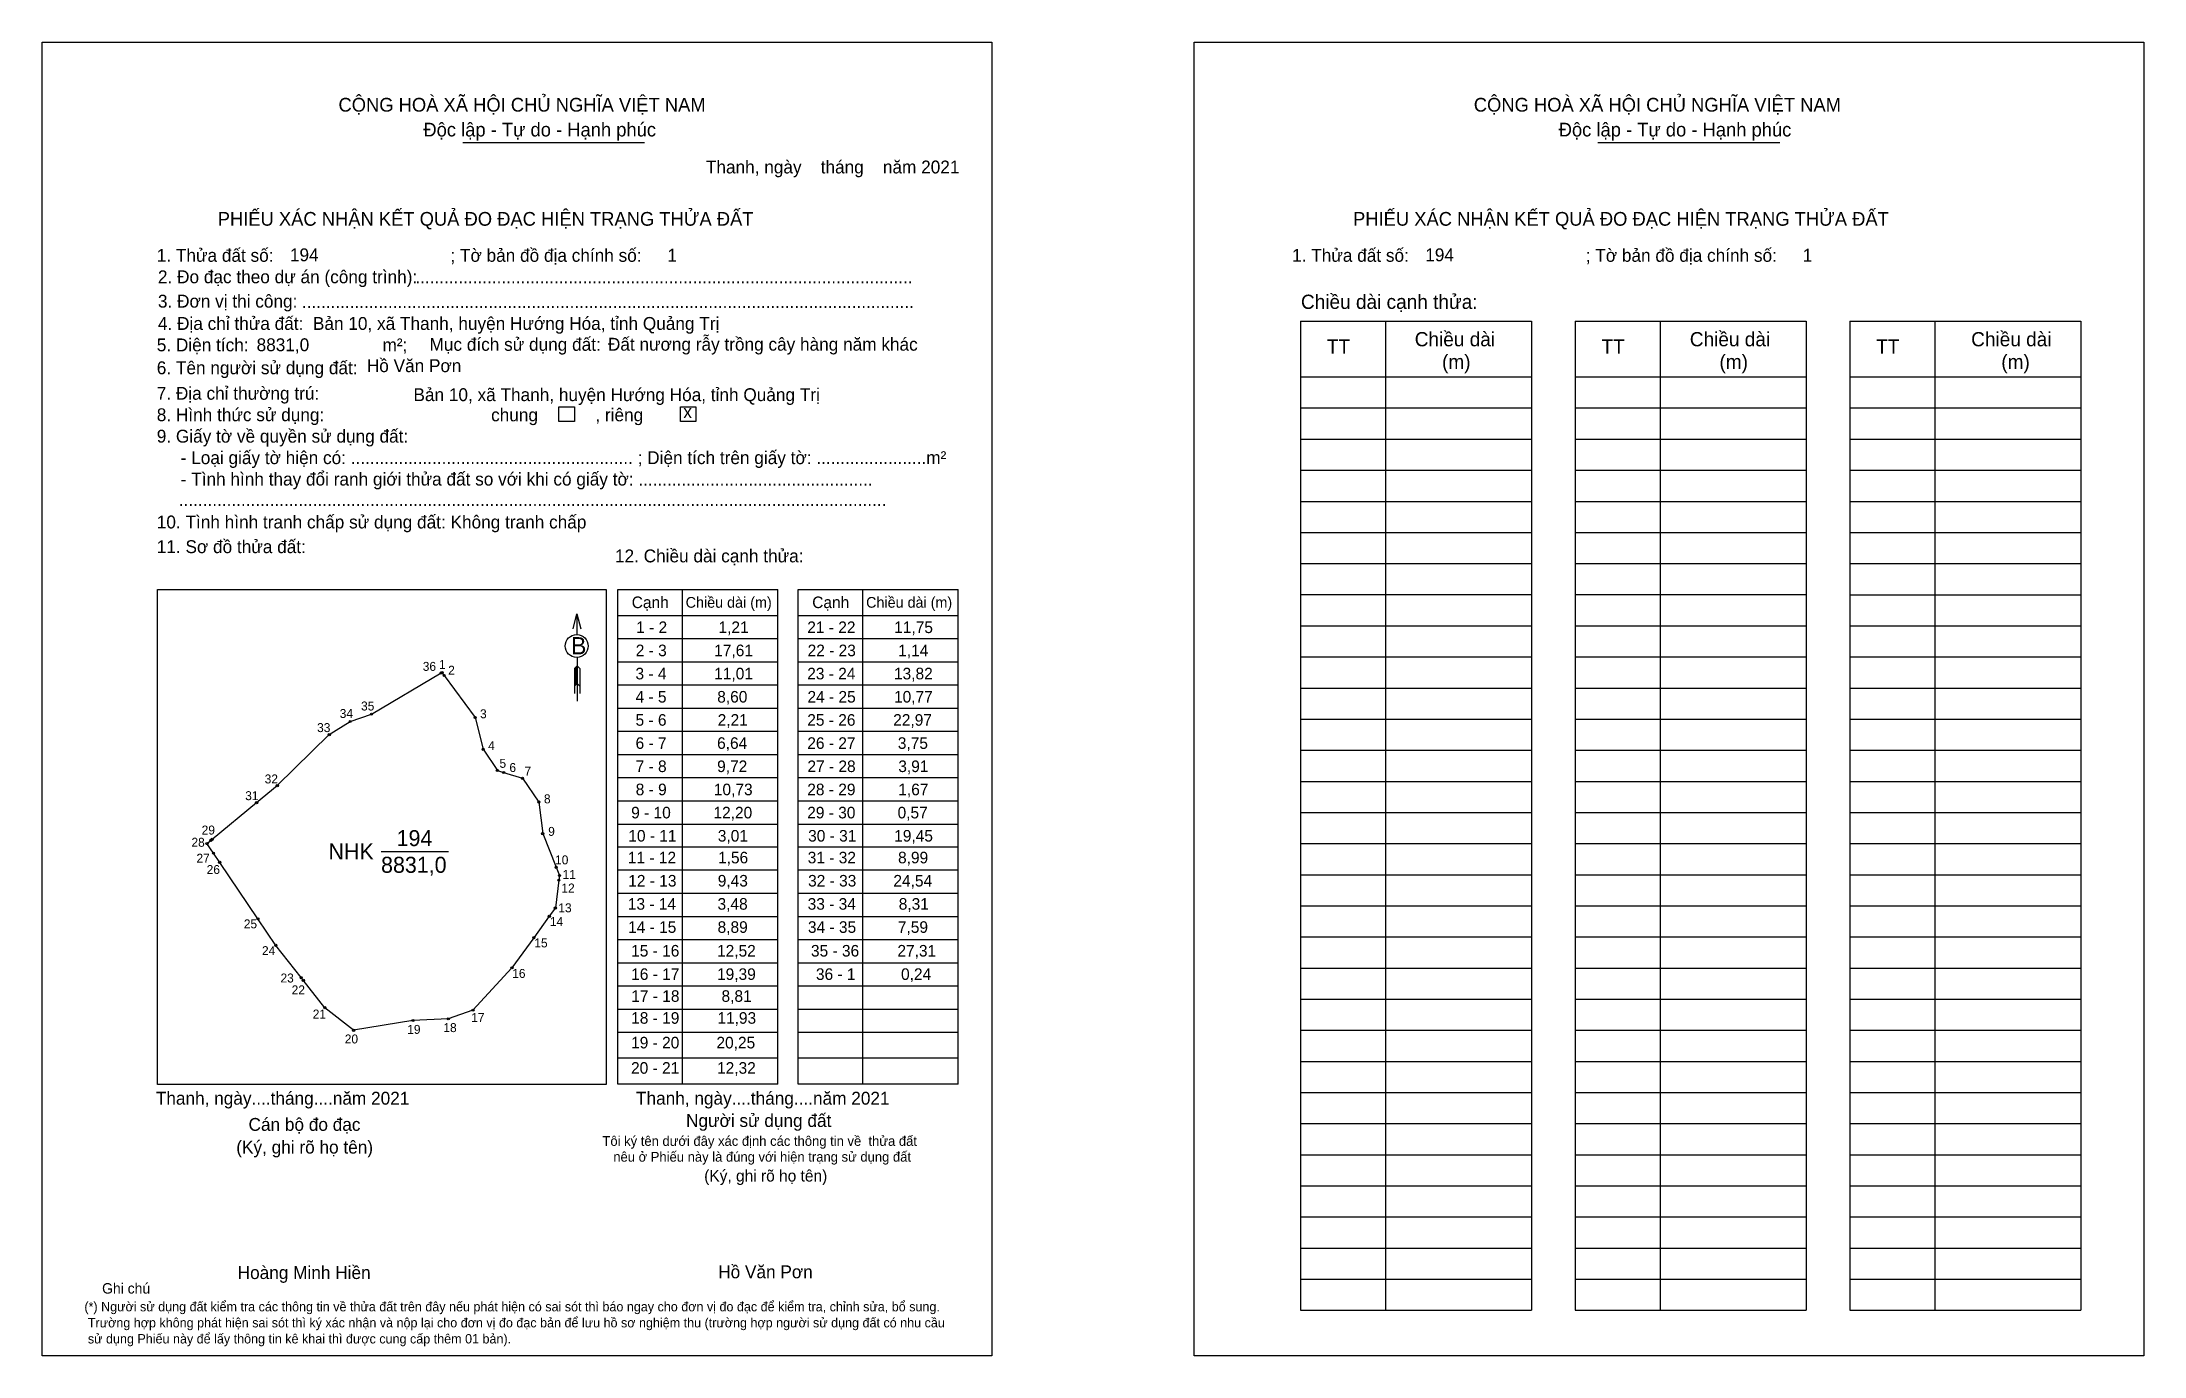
# Model space of a CAD drawing. Extents: x 546149 to 546857, y 1825594 to 1826036.
import ezdxf

# ---------------------------------------------------------------- set-up
doc = ezdxf.new("R2010")
doc.units = 0
for name, color, linetype in [('CanhThua', 7, 'Continuous'), ('kqddKhungInTrang1', 7, 'Continuous'), ('kqddKhungInTrang2', 7, 'Continuous'), ('kqddNoiDung', 7, 'Continuous'), ('kqddTemplate', 7, 'Continuous'), ('MocDinhThua', 7, 'Continuous'), ('NhanDiaChinhThua', 7, 'Continuous'), ('SoHieuDinhThua', 7, 'Continuous')]:
    doc.layers.add(name, color=color, linetype=linetype)

msp = doc.modelspace()

# ---------------------------------------------------------------- linework, layer by layer
at = {"layer": 'CanhThua'}
for p, q in [((546260.1, 1825810.15), (546283.62, 1825824.01)), ((546283.62, 1825824.01), (546283.83, 1825824.14)), ((546283.83, 1825824.14), (546284.56, 1825823.16)), ((546284.56, 1825823.16), (546295.02, 1825808.99)), ((546252.93, 1825807.65), (546260.1, 1825810.15)), ((546295.02, 1825808.99), (546297.7, 1825798.31)), ((546228.35, 1825786.08), (546245.88, 1825803.25)), ((546245.88, 1825803.25), (546252.93, 1825807.65)), ((546297.7, 1825798.31), (546302.49, 1825791.17)), ((546302.49, 1825791.17), (546304.6, 1825790.52)), ((546304.6, 1825790.52), (546310.94, 1825788.55)), ((546310.94, 1825788.55), (546316.45, 1825780.55)), ((546206.4, 1825767.99), (546221.41, 1825780.36)), ((546221.41, 1825780.36), (546228.35, 1825786.08)), ((546316.45, 1825780.55), (546317.78, 1825769.91)), ((546204.67, 1825766.56), (546205.96, 1825767.63)), ((546206.86, 1825763.32), (546204.67, 1825766.56)), ((546205.96, 1825767.63), (546206.4, 1825767.99)), ((546317.78, 1825769.91), (546322.31, 1825758.57)), ((546208.96, 1825760.22), (546206.86, 1825763.32)), ((546221.83, 1825741.2), (546208.96, 1825760.22)), ((546323.23, 1825754.23), (546322.03, 1825744.88)), ((546322.31, 1825758.57), (546323.43, 1825755.78)), ((546323.43, 1825755.78), (546323.23, 1825754.23)), ((546322.03, 1825744.88), (546319.99, 1825742.06)), ((546227.87, 1825732.28), (546221.83, 1825741.2)), ((546319.99, 1825742.06), (546314.77, 1825734.86)), ((546236.41, 1825721.41), (546227.87, 1825732.28)), ((546314.77, 1825734.86), (546307.41, 1825724.73)), ((546307.41, 1825724.73), (546294.27, 1825710.48)), ((546237.11, 1825720.52), (546236.41, 1825721.41)), ((546244.38, 1825711.28), (546237.11, 1825720.52)), ((546254.07, 1825703.67), (546244.38, 1825711.28)), ((546294.27, 1825710.48), (546285.97, 1825707.53)), ((546274.06, 1825706.97), (546254.07, 1825703.67)), ((546285.97, 1825707.53), (546274.06, 1825706.97))]:
    msp.add_line(p, q, dxfattribs=at)
at = {"layer": 'kqddKhungInTrang1'}
msp.add_lwpolyline([(546149.11, 1826036.5), (546469.03, 1826036.5), (546469.03, 1825594), (546149.11, 1825594)], close=True, dxfattribs=at)
at = {"layer": 'kqddKhungInTrang2'}
msp.add_lwpolyline([(546537.28, 1826036.5), (546857.2, 1826036.5), (546857.2, 1825594), (546537.28, 1825594)], close=True, dxfattribs=at)
at = {"layer": 'kqddTemplate'}
for p, q in [((546290.81, 1826002.63), (546352.08, 1826002.63)), ((546673.28, 1826002.63), (546734.55, 1826002.63)), ((546573.09, 1825942.49), (546650.88, 1825942.49)), ((546573.09, 1825942.49), (546573.09, 1825609.37)), ((546601.72, 1825942.49), (546601.72, 1825609.37)), ((546650.88, 1825942.49), (546650.88, 1825609.37)), ((546665.62, 1825942.49), (546665.62, 1825609.37)), ((546665.62, 1825942.49), (546743.41, 1825942.49)), ((546694.25, 1825942.49), (546694.25, 1825609.37)), ((546743.41, 1825942.49), (546743.41, 1825609.37)), ((546758.15, 1825942.49), (546758.15, 1825609.37)), ((546758.15, 1825942.49), (546835.94, 1825942.48)), ((546786.78, 1825942.49), (546786.78, 1825609.37)), ((546835.94, 1825942.48), (546835.94, 1825609.37)), ((546573.09, 1825923.74), (546650.88, 1825923.74)), ((546665.62, 1825923.74), (546743.41, 1825923.74)), ((546758.15, 1825923.74), (546835.94, 1825923.74)), ((546573.09, 1825913.26), (546650.88, 1825913.26)), ((546665.62, 1825913.26), (546743.41, 1825913.26)), ((546758.15, 1825913.26), (546835.94, 1825913.26)), ((546573.09, 1825902.78), (546650.88, 1825902.78)), ((546665.62, 1825902.78), (546743.41, 1825902.78)), ((546758.15, 1825902.78), (546835.94, 1825902.78)), ((546573.09, 1825892.3), (546650.88, 1825892.3)), ((546665.62, 1825892.3), (546743.41, 1825892.3)), ((546758.15, 1825892.3), (546835.94, 1825892.3)), ((546573.09, 1825881.82), (546650.88, 1825881.82)), ((546665.62, 1825881.82), (546743.41, 1825881.82)), ((546758.15, 1825881.82), (546835.94, 1825881.82)), ((546573.09, 1825871.34), (546650.88, 1825871.34)), ((546665.62, 1825871.34), (546743.41, 1825871.34)), ((546758.15, 1825871.34), (546835.94, 1825871.34)), ((546573.09, 1825860.87), (546650.88, 1825860.87)), ((546665.62, 1825860.86), (546743.41, 1825860.86)), ((546758.15, 1825860.86), (546835.94, 1825860.86)), ((546343.03, 1825852.1), (546396.93, 1825852.1)), ((546343.03, 1825685.58), (546343.03, 1825852.1)), ((546364.71, 1825852.1), (546364.71, 1825685.58)), ((546396.93, 1825685.58), (546396.93, 1825852.1)), ((546403.83, 1825852.1), (546457.73, 1825852.1)), ((546403.83, 1825685.58), (546403.83, 1825852.1)), ((546425.51, 1825852.1), (546425.51, 1825685.58)), ((546457.73, 1825685.58), (546457.73, 1825852.1)), ((546329.3, 1825843.91), (546329.32, 1825836.93)), ((546573.09, 1825850.39), (546650.88, 1825850.39)), ((546665.62, 1825850.39), (546743.41, 1825850.39)), ((546758.15, 1825850.38), (546835.94, 1825850.38)), ((546343.03, 1825843.38), (546396.93, 1825843.38)), ((546403.83, 1825843.38), (546457.73, 1825843.38)), ((546573.09, 1825839.91), (546650.88, 1825839.91)), ((546665.62, 1825839.91), (546743.41, 1825839.91)), ((546758.15, 1825839.91), (546835.94, 1825839.91)), ((546343.03, 1825835.58), (546396.93, 1825835.58)), ((546403.83, 1825835.58), (546457.73, 1825835.58)), ((546329.33, 1825826.43), (546328.44, 1825825.57)), ((546329.33, 1825826.03), (546328.44, 1825825.17)), ((546329.33, 1825825.63), (546328.44, 1825824.77)), ((546328.44, 1825825.57), (546328.44, 1825817.14)), ((546329.34, 1825825.23), (546328.44, 1825824.37)), ((546329.34, 1825824.83), (546328.44, 1825823.97)), ((546329.34, 1825824.43), (546328.44, 1825823.57)), ((546329.34, 1825824.03), (546328.44, 1825823.17)), ((546329.34, 1825823.64), (546328.44, 1825822.77)), ((546329.34, 1825823.24), (546328.44, 1825822.38)), ((546329.34, 1825822.84), (546328.44, 1825821.98)), ((546329.34, 1825822.44), (546328.44, 1825821.58)), ((546329.33, 1825829.25), (546329.35, 1825814.54)), ((546329.33, 1825826.43), (546330.25, 1825825.57)), ((546330.25, 1825825.57), (546330.25, 1825817.14)), ((546343.03, 1825827.78), (546396.93, 1825827.78)), ((546403.83, 1825827.78), (546457.73, 1825827.78)), ((546573.09, 1825829.43), (546650.88, 1825829.43)), ((546665.62, 1825829.43), (546743.41, 1825829.43)), ((546758.15, 1825829.43), (546835.94, 1825829.43)), ((546329.34, 1825822.04), (546328.44, 1825821.18)), ((546329.34, 1825821.64), (546328.44, 1825820.78)), ((546329.34, 1825821.24), (546328.44, 1825820.38)), ((546329.34, 1825820.84), (546328.44, 1825819.98)), ((546329.34, 1825820.45), (546328.44, 1825819.58)), ((546329.34, 1825820.45), (546330.25, 1825819.58)), ((546343.03, 1825819.97), (546396.93, 1825819.97)), ((546403.83, 1825819.97), (546457.73, 1825819.97)), ((546573.09, 1825818.95), (546650.88, 1825818.95)), ((546665.62, 1825818.95), (546743.41, 1825818.95)), ((546758.15, 1825818.95), (546835.94, 1825818.95)), ((546343.03, 1825812.17), (546396.93, 1825812.17)), ((546403.83, 1825812.17), (546457.73, 1825812.17)), ((546573.09, 1825808.47), (546650.88, 1825808.47)), ((546665.62, 1825808.47), (546743.41, 1825808.47)), ((546758.15, 1825808.47), (546835.94, 1825808.47)), ((546343.03, 1825804.37), (546396.93, 1825804.37)), ((546403.83, 1825804.37), (546457.73, 1825804.37)), ((546343.03, 1825796.56), (546396.93, 1825796.56)), ((546403.83, 1825796.56), (546457.73, 1825796.56)), ((546573.09, 1825797.99), (546650.88, 1825797.99)), ((546665.62, 1825797.99), (546743.41, 1825797.99)), ((546758.15, 1825797.99), (546835.94, 1825797.99)), ((546343.03, 1825788.76), (546396.93, 1825788.76)), ((546403.83, 1825788.76), (546457.73, 1825788.76)), ((546573.09, 1825787.51), (546650.88, 1825787.51)), ((546665.62, 1825787.51), (546743.41, 1825787.51)), ((546758.15, 1825787.51), (546835.94, 1825787.51)), ((546343.03, 1825780.96), (546396.93, 1825780.96)), ((546403.83, 1825780.96), (546457.73, 1825780.96)), ((546343.03, 1825773.15), (546396.93, 1825773.15)), ((546403.83, 1825773.15), (546457.73, 1825773.15)), ((546573.09, 1825777.03), (546650.88, 1825777.03)), ((546665.62, 1825777.03), (546743.41, 1825777.03)), ((546758.15, 1825777.03), (546835.94, 1825777.03)), ((546573.09, 1825766.55), (546650.88, 1825766.55)), ((546665.62, 1825766.55), (546743.41, 1825766.55)), ((546758.15, 1825766.55), (546835.94, 1825766.55)), ((546396.93, 1825765.35), (546343.03, 1825765.35)), ((546457.73, 1825765.35), (546403.83, 1825765.35)), ((546396.93, 1825757.55), (546343.03, 1825757.55)), ((546457.73, 1825757.55), (546403.83, 1825757.55)), ((546573.09, 1825756.07), (546650.88, 1825756.07)), ((546665.62, 1825756.07), (546743.41, 1825756.07)), ((546758.15, 1825756.07), (546835.94, 1825756.07)), ((546396.93, 1825749.74), (546343.03, 1825749.74)), ((546457.73, 1825749.74), (546403.83, 1825749.74)), ((546573.09, 1825745.6), (546650.88, 1825745.6)), ((546665.62, 1825745.59), (546743.41, 1825745.59)), ((546758.15, 1825745.59), (546835.94, 1825745.59)), ((546396.93, 1825741.94), (546343.03, 1825741.94)), ((546457.73, 1825741.94), (546403.83, 1825741.94)), ((546396.93, 1825734.14), (546343.03, 1825734.14)), ((546457.73, 1825734.14), (546403.83, 1825734.14)), ((546573.09, 1825735.12), (546650.88, 1825735.12)), ((546665.62, 1825735.12), (546743.41, 1825735.12)), ((546758.15, 1825735.12), (546835.94, 1825735.12)), ((546396.93, 1825726.33), (546343.03, 1825726.33)), ((546457.73, 1825726.33), (546403.83, 1825726.33)), ((546573.09, 1825724.64), (546650.88, 1825724.64)), ((546665.62, 1825724.64), (546743.41, 1825724.64)), ((546758.15, 1825724.64), (546835.94, 1825724.64)), ((546396.93, 1825718.53), (546343.03, 1825718.53)), ((546457.73, 1825718.53), (546403.83, 1825718.53)), ((546396.93, 1825710.72), (546343.03, 1825710.72)), ((546457.73, 1825710.72), (546403.83, 1825710.72)), ((546573.09, 1825714.16), (546650.88, 1825714.16)), ((546665.62, 1825714.16), (546743.41, 1825714.16)), ((546758.15, 1825714.16), (546835.94, 1825714.16)), ((546396.93, 1825702.92), (546343.03, 1825702.92)), ((546457.73, 1825702.92), (546403.83, 1825702.92)), ((546573.09, 1825703.68), (546650.88, 1825703.68)), ((546665.62, 1825703.68), (546743.41, 1825703.68)), ((546758.15, 1825703.68), (546835.94, 1825703.68)), ((546396.93, 1825694.25), (546343.03, 1825694.25)), ((546457.73, 1825694.25), (546403.83, 1825694.25)), ((546573.09, 1825693.2), (546650.88, 1825693.2)), ((546665.62, 1825693.2), (546743.41, 1825693.2)), ((546758.15, 1825693.2), (546835.94, 1825693.2)), ((546396.93, 1825685.58), (546343.03, 1825685.58)), ((546457.73, 1825685.58), (546403.83, 1825685.58)), ((546573.09, 1825682.72), (546650.88, 1825682.72)), ((546665.62, 1825682.72), (546743.41, 1825682.72)), ((546758.15, 1825682.72), (546835.94, 1825682.72)), ((546573.09, 1825672.24), (546650.88, 1825672.24)), ((546665.62, 1825672.24), (546743.41, 1825672.24)), ((546758.15, 1825672.24), (546835.94, 1825672.24)), ((546573.09, 1825661.76), (546650.88, 1825661.76)), ((546665.62, 1825661.76), (546743.41, 1825661.76)), ((546758.15, 1825661.76), (546835.94, 1825661.76)), ((546573.09, 1825651.28), (546650.88, 1825651.28)), ((546665.62, 1825651.28), (546743.41, 1825651.28)), ((546758.15, 1825651.28), (546835.94, 1825651.28)), ((546573.09, 1825640.8), (546650.88, 1825640.8)), ((546665.62, 1825640.8), (546743.41, 1825640.8)), ((546758.15, 1825640.8), (546835.94, 1825640.8)), ((546573.09, 1825630.33), (546650.88, 1825630.33)), ((546665.62, 1825630.33), (546743.41, 1825630.33)), ((546758.15, 1825630.32), (546835.94, 1825630.32)), ((546573.09, 1825619.85), (546650.88, 1825619.85)), ((546665.62, 1825619.85), (546743.41, 1825619.85)), ((546758.15, 1825619.85), (546835.94, 1825619.85)), ((546573.09, 1825609.37), (546650.88, 1825609.37)), ((546665.62, 1825609.37), (546743.41, 1825609.37)), ((546758.15, 1825609.37), (546835.94, 1825609.37))]:
    msp.add_line(p, q, dxfattribs=at)
for points in [[(546323.24, 1825913.61), (546328.44, 1825913.61), (546328.44, 1825908.75), (546323.24, 1825908.75)], [(546364.18, 1825913.61), (546369.38, 1825913.61), (546369.38, 1825908.75), (546364.18, 1825908.75)], [(546188.03, 1825852.1), (546339.2, 1825852.1), (546339.2, 1825685.43), (546188.03, 1825685.43)]]:
    msp.add_lwpolyline(points, close=True, dxfattribs=at)
msp.add_lwpolyline([(546328.05, 1825838.85), (546329.3, 1825843.91), (546330.58, 1825838.86)], dxfattribs=at)
msp.add_circle((546329.23, 1825833.09), 3.84, dxfattribs=at)
at = {"layer": 'MocDinhThua'}
for centre in [(546283.62, 1825824.01), (546283.83, 1825824.14), (546284.56, 1825823.16), (546260.1, 1825810.15), (546295.02, 1825808.99), (546245.88, 1825803.25), (546252.93, 1825807.65), (546297.7, 1825798.31), (546302.49, 1825791.17), (546304.6, 1825790.52), (546310.94, 1825788.55), (546221.41, 1825780.36), (546228.35, 1825786.08), (546316.45, 1825780.55), (546204.67, 1825766.56), (546205.96, 1825767.63), (546206.4, 1825767.99), (546317.78, 1825769.91), (546206.86, 1825763.32), (546208.96, 1825760.22), (546322.31, 1825758.57), (546323.23, 1825754.23), (546323.43, 1825755.78), (546322.03, 1825744.88), (546221.83, 1825741.2), (546319.99, 1825742.06), (546227.87, 1825732.28), (546314.77, 1825734.86), (546307.41, 1825724.73), (546236.41, 1825721.41), (546237.11, 1825720.52), (546244.38, 1825711.28), (546294.27, 1825710.48), (546254.07, 1825703.67), (546274.06, 1825706.97), (546285.97, 1825707.53)]:
    msp.add_circle(centre, 0.361, dxfattribs=at)
at = {"layer": 'NhanDiaChinhThua'}
msp.add_line((546263.32, 1825763.9), (546286, 1825763.9), dxfattribs=at)

# ---------------------------------------------------------------- texts
at = {"layer": 'kqddNoiDung'}
for s, height, p in [('Thanh, ngày    tháng    năm 2021  ', 4.3353, (546372.75, 1825992.25)), ('194', 4.335, (546232.62, 1825962.67)), ('1', 4.34, (546359.76, 1825962.53)), ('194', 4.335, (546615.09, 1825962.67)), ('1', 4.34, (546742.23, 1825962.53)), ('........................................................................................................', 4.33527, (546274.86, 1825955.19)), ('................................................................................................................................', 4.33527, (546236.64, 1825946.98)), ('8831,0', 4.335, (546221.39, 1825932.39)), ('Đất nương rẫy trồng cây hàng năm khác', 4.3353, (546339.74, 1825932.56)), ('Hồ Văn Pơn', 4.335, (546258.52, 1825925.34)), ('Bản 10, xã Thanh, huyện Hướng Hóa, tỉnh Quảng Trị', 4.3353, (546274.23, 1825915.57)), ('x', 4.34, (546365.14, 1825909.88)), ('1 - 2', 3.902, (546349.26, 1825837.46)), ('1,21', 3.902, (546376.98, 1825837.46)), ('21 - 22', 3.902, (546406.9, 1825837.46)), ('11,75', 3.902, (546436.18, 1825837.46)), ('2 - 3', 3.902, (546349.11, 1825829.66)), ('17,61', 3.902, (546375.54, 1825829.66)), ('22 - 23', 3.902, (546407.02, 1825829.66)), ('1,14', 3.902, (546437.53, 1825829.66)), ('3 - 4', 3.902, (546349.02, 1825821.86)), ('11,01', 3.902, (546375.54, 1825821.86)), ('23 - 24', 3.902, (546406.88, 1825821.86)), ('13,82', 3.902, (546436.11, 1825821.86)), ('4 - 5', 3.902, (546349.04, 1825814.05)), ('8,60', 3.902, (546376.57, 1825814.05)), ('24 - 25', 3.902, (546406.97, 1825814.05)), ('10,77', 3.902, (546436.12, 1825814.05)), ('5 - 6', 3.902, (546349.05, 1825806.25)), ('2,21', 3.902, (546376.71, 1825806.25)), ('25 - 26', 3.902, (546406.89, 1825806.25)), ('22,97', 3.902, (546435.84, 1825806.25)), ('6 - 7', 3.902, (546349.06, 1825798.45)), ('6,64', 3.902, (546376.52, 1825798.45)), ('26 - 27', 3.902, (546406.91, 1825798.45)), ('3,75', 3.902, (546437.4, 1825798.45)), ('7 - 8', 3.902, (546349.08, 1825790.64)), ('9,72', 3.902, (546376.53, 1825790.64)), ('27 - 28', 3.902, (546406.95, 1825790.64)), ('3,91', 3.902, (546437.56, 1825790.64)), ('8 - 9', 3.902, (546349.1, 1825782.84)), ('10,73', 3.902, (546375.43, 1825782.84)), ('28 - 29', 3.902, (546406.9, 1825782.84)), ('1,67', 3.902, (546437.56, 1825782.84)), ('9 - 10', 3.902, (546347.58, 1825775.04)), ('12,20', 3.902, (546375.29, 1825775.04)), ('29 - 30', 3.902, (546406.88, 1825775.04)), ('0,57', 3.902, (546437.32, 1825775.04)), ('10 - 11', 3.902, (546346.61, 1825767.23)), ('3,01', 3.902, (546376.76, 1825767.23)), ('30 - 31', 3.902, (546407.19, 1825767.23)), ('19,45', 3.902, (546436.18, 1825767.23)), ('11 - 12', 3.902, (546346.47, 1825759.9)), ('1,56', 3.902, (546376.84, 1825759.9)), ('31 - 32', 3.902, (546407.05, 1825759.9)), ('8,99', 3.902, (546437.48, 1825759.9)), ('12 - 13', 3.902, (546346.59, 1825752.09)), ('9,43', 3.902, (546376.74, 1825752.09)), ('32 - 33', 3.902, (546407.17, 1825752.09)), ('24,54', 3.902, (546435.91, 1825752.09)), ('13 - 14', 3.902, (546346.45, 1825744.29)), ('3,48', 3.902, (546376.67, 1825744.29)), ('33 - 34', 3.902, (546407.03, 1825744.29)), ('8,31', 3.902, (546437.71, 1825744.29)), ('14 - 15', 3.902, (546346.54, 1825736.49)), ('8,89', 3.902, (546376.69, 1825736.49)), ('34 - 35', 3.902, (546407.12, 1825736.49)), ('7,59', 3.902, (546437.42, 1825736.49)), ('15 - 16', 3.902, (546347.56, 1825728.51)), ('12,52', 3.902, (546376.5, 1825728.51)), ('35 - 36', 3.902, (546408.14, 1825728.51)), ('27,31', 3.902, (546437.26, 1825728.51)), ('16 - 17', 3.902, (546347.58, 1825720.64)), ('19,39', 3.902, (546376.5, 1825720.64)), ('36 - 1', 3.902, (546409.82, 1825720.64)), ('0,24', 3.902, (546438.49, 1825720.64)), ('17 - 18', 3.902, (546347.61, 1825713.26)), ('8,81', 3.902, (546378.01, 1825713.26)), ('18 - 19', 3.902, (546347.57, 1825705.88)), ('11,93', 3.902, (546376.62, 1825705.88)), ('19 - 20', 3.902, (546347.55, 1825697.58)), ('20,25', 3.902, (546376.3, 1825697.58)), ('20 - 21', 3.902, (546347.53, 1825689.05)), ('12,32', 3.902, (546376.5, 1825689.05)), ('Thanh, ngày....tháng....năm 2021', 4.3353, (546187.44, 1825678.63)), ('Thanh, ngày....tháng....năm 2021', 4.3353, (546349.21, 1825678.63)), ('Hồ Văn Pơn', 4.335, (546376.9, 1825620.16))]:
    msp.add_text(s, height=height, dxfattribs=at).set_placement(p)
at = {"layer": 'kqddTemplate'}
for s, height, p in [('CỘNG HOÀ XÃ HỘI CHỦ NGHĨA VIỆT NAM', 4.6243, (546248.97, 1826013.07)), ('CỘNG HOÀ XÃ HỘI CHỦ NGHĨA VIỆT NAM', 4.6243, (546631.44, 1826013.07)), ('Độc lập - Tự do - Hạnh phúc', 4.6243, (546277.57, 1826004.7)), ('Độc lập - Tự do - Hạnh phúc', 4.6243, (546660.04, 1826004.7)), ('PHIẾU XÁC NHẬN KẾT QUẢ ĐO ĐẠC HIỆN TRẠNG THỬA ĐẤT', 4.6243, (546208.29, 1825974.64)), ('PHIẾU XÁC NHẬN KẾT QUẢ ĐO ĐẠC HIỆN TRẠNG THỬA ĐẤT', 4.6243, (546590.76, 1825974.64)), ('1. Thửa đất số:                                     ; Tờ bản đồ địa chính số:', 4.3353, (546187.76, 1825962.49)), ('1. Thửa đất số:                                     ; Tờ bản đồ địa chính số:', 4.3353, (546570.23, 1825962.49)), ('2. Đo đạc theo dự án (công trình): ', 4.3353, (546188.15, 1825955.27)), ('3. Đơn vị thi công: ', 4.3353, (546188.15, 1825947.07)), ('Chiều dài cạnh thửa:', 4.7904, (546573.22, 1825946.63)), ('4. Địa chỉ thửa đất:  Bản 10, xã Thanh, huyện Hướng Hóa, tỉnh Quảng Trị', 4.3353, (546188.15, 1825939.56)), ('5. Diện tích:                            m²; ', 4.3353, (546187.76, 1825932.34)), ('Mục đích sử dụng đất:', 4.3353, (546279.64, 1825932.52)), ('TT', 4.79, (546581.93, 1825931.56)), ('Chiều dài', 4.79, (546611.54, 1825934.03)), ('TT', 4.79, (546674.46, 1825931.56)), ('Chiều dài', 4.79, (546704.21, 1825934.03)), ('TT', 4.79, (546766.99, 1825931.56)), ('Chiều dài', 4.79, (546799, 1825934.03)), ('6. Tên người sử dụng đất:', 4.3353, (546187.76, 1825924.63)), ('(m)', 4.79, (546620.74, 1825926.41)), ('(m)', 4.79, (546714.2, 1825926.41)), ('(m)', 4.79, (546809.14, 1825926.41)), ('7. Địa chỉ thường trú:', 4.3353, (546187.76, 1825916.04)), ('8. Hình thức sử dụng:', 4.3353, (546187.76, 1825908.81)), ('chung            , riêng', 4.3353, (546300.39, 1825908.77)), ('9. Giấy tờ về quyền sử dụng đất:', 4.3353, (546187.76, 1825901.59)), ('     - Loại giấy tờ hiện có: ........................................................... ; Diện tích trên giấy tờ: .......................m²', 4.33527, (546187.76, 1825894.36)), ('     - Tình hình thay đổi ranh giới thửa đất so với khi có giấy tờ: .................................................', 4.33527, (546187.76, 1825887.14)), ('....................................................................................................................................................', 4.33527, (546195.18, 1825880.28)), ('10. Tình hình tranh chấp sử dụng đất: Không tranh chấp', 4.3353, (546187.76, 1825872.69)), ('11. Sơ đồ thửa đất:', 4.3353, (546187.76, 1825864.38)), ('12. Chiều dài cạnh thửa:', 4.3353, (546342.12, 1825861.27)), ('Cạnh', 3.902, (546347.77, 1825845.86)), ('Chiều dài (m)', 3.6127, (546365.93, 1825845.99)), ('Cạnh', 3.902, (546408.57, 1825845.86)), ('Chiều dài (m)', 3.6127, (546426.72, 1825845.99)), ('B', 5.78, (546327.33, 1825830.3)), ('Cán bộ đo đạc', 4.3353, (546218.67, 1825669.81)), ('Người sử dụng đất', 4.3353, (546366.06, 1825671.12)), ('(Ký, ghi rõ họ tên)', 4.3353, (546214.54, 1825662.16)), ('Tôi ký tên dưới đây xác định các thông tin về  thửa đất ', 3.2775, (546337.9, 1825664.76)), ('nêu ở Phiếu này là đúng với hiện trạng sử dụng đất', 3.2775, (546341.55, 1825659.43)), ('(Ký, ghi rõ họ tên)', 3.9017, (546372.17, 1825652.74)), ('Hoàng Minh Hiền', 4.3353, (546215.01, 1825619.91)), ('Ghi chú', 3.512, (546169.34, 1825615.01)), ('(*) Người sử dụng đất kiểm tra các thông tin về thửa đất trên đây nếu phát hiện có sai sót thì báo ngay cho đơn vị đo đạc để kiểm tra, chỉnh sửa, bổ sung.', 3.16041, (546163.37, 1825609.02)), (' Trường hợp không phát hiện sai sót thì ký xác nhận và nộp lại cho đơn vị đo đạc bản để lưu hồ sơ nghiệm thu (trường hợp người sử dụng đất có nhu cầu', 3.16041, (546163.37, 1825603.62)), (' sử dụng Phiếu này để lấy thông tin kê khai thì được cung cấp thêm 01 bản).', 3.1604, (546163.37, 1825598.21))]:
    msp.add_text(s, height=height, dxfattribs=at).set_placement(p)
at = {"layer": 'NhanDiaChinhThua'}
for s, p in [('NHK', (546245.62, 1825761.2)), ('194', (546268.56, 1825765.7)), ('8831,0', (546263.32, 1825756.71))]:
    msp.add_text(s, height=5.395, dxfattribs=at).set_placement(p)
at = {"layer": 'SoHieuDinhThua'}
for s, height, p in [('36', 3.012, (546277.36, 1825824.73)), ('1', 3.01, (546282.87, 1825825.4)), ('2', 3.01, (546285.92, 1825823.44)), ('34', 3.012, (546249.39, 1825808.86)), ('35', 3.012, (546256.58, 1825811.38)), ('3', 3.01, (546296.66, 1825808.77)), ('33', 3.012, (546241.77, 1825804.11)), ('4', 3.01, (546299.38, 1825798.03)), ('5', 3.01, (546303.21, 1825792.08)), ('32', 3.012, (546224.11, 1825786.82)), ('6', 3.01, (546306.56, 1825790.66)), ('7', 3.01, (546311.65, 1825789.47)), ('31', 3.012, (546217.54, 1825781.18)), ('8', 3.01, (546318.19, 1825780.12)), ('28', 3.012, (546199.44, 1825765.49)), ('29', 3.012, (546202.88, 1825769.61)), ('9', 3.01, (546319.62, 1825769.15)), ('27', 3.012, (546201.13, 1825760.13)), ('26', 3.012, (546204.57, 1825756.31)), ('10', 3.012, (546321.94, 1825759.57)), ('12', 3.012, (546324.07, 1825750.08)), ('11', 3.012, (546324.47, 1825754.65)), ('13', 3.012, (546323.03, 1825743.42)), ('25', 3.012, (546217.08, 1825738)), ('14', 3.012, (546320.19, 1825738.79)), ('24', 3.012, (546223.2, 1825728.99)), ('15', 3.012, (546314.95, 1825731.59)), ('16', 3.012, (546307.5, 1825721.32)), ('23', 3.012, (546229.43, 1825719.78)), ('22', 3.012, (546233.2, 1825715.79)), ('21', 3.012, (546240.3, 1825707.64)), ('17', 3.012, (546293.69, 1825706.46)), ('20', 3.012, (546251.09, 1825699.25)), ('19', 3.012, (546272.13, 1825702.47)), ('18', 3.012, (546284.31, 1825703.07))]:
    msp.add_text(s, height=height, dxfattribs=at).set_placement(p)

doc.saveas('drawing.dxf')
